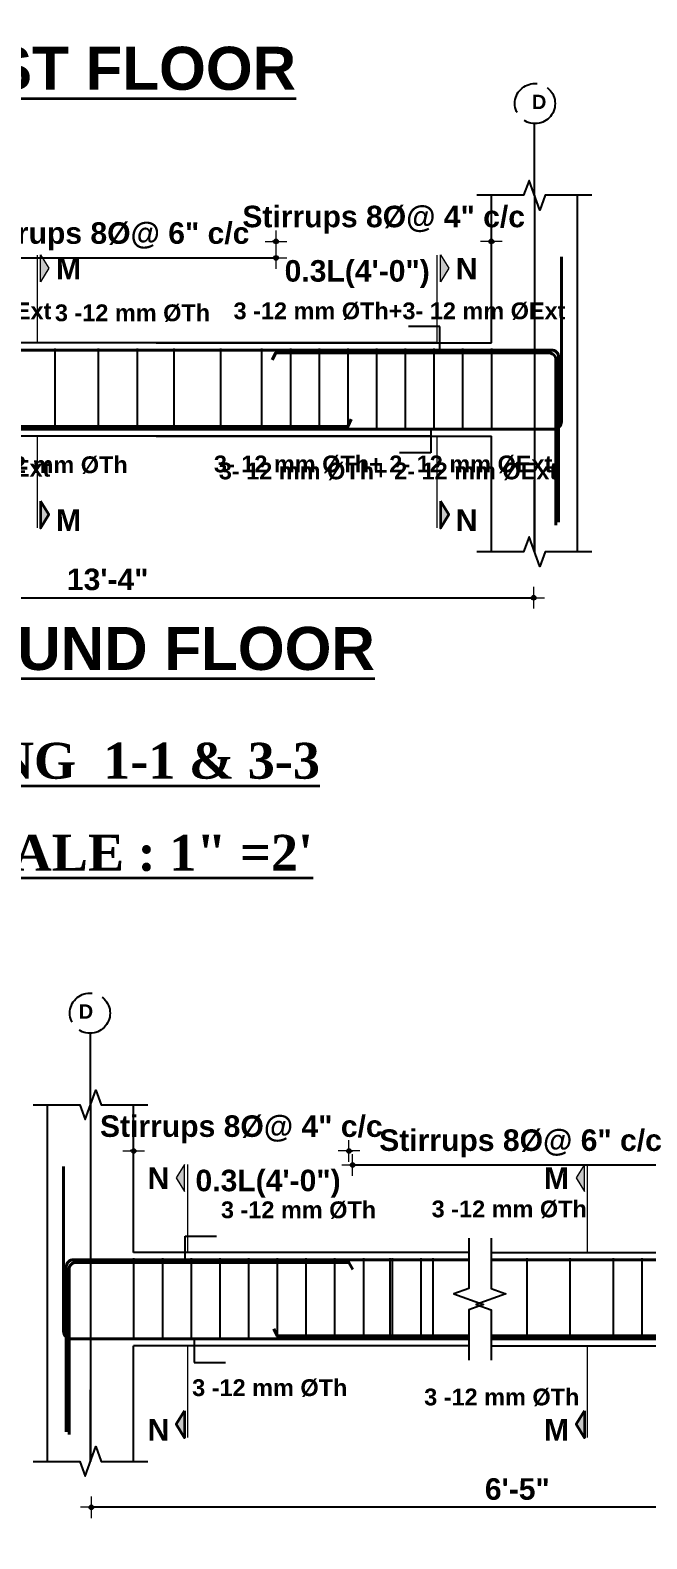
# Model space of a CAD drawing. Header units: inches. Extents: x -12071822 to 12321209, y -1222525 to 1319227.
# Drawn here: x 128550.7 to 128722.5, y 49155.5 to 49576 of the extents above; entities that cross this region are included whole.
import ezdxf
from ezdxf.enums import TextEntityAlignment as Align

# ---------------------------------------------------------------- set-up
doc = ezdxf.new("R2010")
doc.units = ezdxf.units.IN
doc.header["$MEASUREMENT"] = 0
doc.header["$PDMODE"] = 35
doc.linetypes.add('ACAD_ISO02W100', pattern=[15, 12, -3])
for name, color, linetype, lineweight in [('BAR', 5, 'Continuous', 40), ('Dimension', 130, 'Continuous', 9), ('Hatch', 9, 'Continuous', 9), ('HATCH1', 4, 'ACAD_ISO02W100', 13), ('TEXT', 255, 'Continuous', 35), ('Windows', 151, 'Continuous', 15)]:
    doc.layers.add(name, color=color, linetype=linetype, lineweight=lineweight)
doc.layers.add('STIRRUP', color=10, linetype='Continuous')
doc.styles.add('1.8 str', font='times.ttf', dxfattribs={"width": 0.8, "height": 6})
doc.styles.add('STYLE1', font='arialbd.ttf')
doc.dimstyles.new('1.4', dxfattribs={"dimscale": 0, "dimtxt": 6, "dimasz": 0.5, "dimexe": 2, "dimexo": 9, "dimgap": 2, "dimtad": 1, "dimdec": 0, "dimlfac": 0.5, "dimzin": 3, "dimdsep": 46, "dimlunit": 4, "dimtxsty": '1.8 str', "dimblk": 'DIM', "dimcen": 3, "dimdle": 3, "dimse1": 1, "dimse2": 1, "dimclrd": 256, "dimclre": 256, "dimclrt": 7, "dimadec": 1, "dimazin": 2, "dimtfac": 1, "dimtdec": 0, "dimtix": 1, "dimtofl": 0, "dimtmove": 2, "dimatfit": 3, "dimldrblk": 'ARROW', "dimfxl": 2, "dimfrac": 2, "dimtolj": 2, "dimtzin": 0, "dimarcsym": 0})

# ---------------------------------------------------------------- blocks, each defined once
blk = doc.blocks.new('DIM')
at = {"layer": 'Dimension'}
h = blk.add_hatch(color=256, dxfattribs=at)
h.paths.add_polyline_path([(0, 1.28), (0, 0), (1.28, 0, 0.414214)])
h.paths.add_polyline_path([(1.28, 0), (0, 0), (0, -1.28, 0.414214)])
h.paths.add_polyline_path([(0, 0), (-1.28, 0, 0.414214), (0, -1.28)])
h.paths.add_polyline_path([(0, 1.28, 0.414214), (-1.28, 0), (0, 0)])
for p, q in [((-6, 0), (6, 0)), ((0, 6), (0, -6))]:
    blk.add_line(p, q, dxfattribs=at)
blk.add_circle((0, 0), 1.28, dxfattribs=at)
blk = doc.blocks.new('*D2394')
at = {"layer": 'Defpoints', "color": 0, "ltscale": 10, "transparency": 16777216}
for p in [(128679.19, 49517.12), (128679.19, 49503.58), (128619.19, 49486.07)]:
    blk.add_point(p, dxfattribs=at)
at = {"layer": 'Dimension', "lineweight": -2, "ltscale": 10, "transparency": 16777216}
for p, q in [((128618.69, 49517.12), (128618.19, 49517.12)), ((128679.69, 49517.12), (128680.19, 49517.12))]:
    blk.add_line(p, q, dxfattribs=at)
at = {"layer": 'Dimension', "lineweight": -2, "ltscale": 10, "transparency": 16777216, "xscale": 0.5, "yscale": 0.5, "zscale": 0.5}
blk.add_blockref('DIM', (128619.19, 49517.12), dxfattribs=at)
at = {"layer": 'Dimension', "lineweight": -2, "ltscale": 10, "transparency": 16777216, "xscale": 0.5, "yscale": 0.5, "zscale": 0.5, "rotation": 180}
blk.add_blockref('DIM', (128679.19, 49517.12), dxfattribs=at)
at = {"layer": 'Dimension', "color": 7, "ltscale": 10, "transparency": 16777216, "insert": (128649.19, 49523.15), "char_height": 6, "attachment_point": 5, "style": 'STYLE1'}
blk.add_mtext('\\A2;Stirrups 8%%C@ 4" c/c', dxfattribs=at)
blk = doc.blocks.new('ARROW')
at = {"layer": 'Hatch'}
h = blk.add_hatch(color=256, dxfattribs=at)
h.dxf.hatch_style = 1
h.paths.add_polyline_path([(12191115.76, -1270860.08), (12191485.38, -1270660.08), (12191115.76, -1270660.08)])
for p, q in [((12191115.76, -1270860.08), (12191115.76, -1270060.08)), ((12191015.76, -1270160.08), (12196382.95, -1270160.08)), ((12191485.38, -1270660.08), (12190746.15, -1270660.08)), ((12190746.15, -1270660.08), (12191115.76, -1270860.08)), ((12191485.38, -1270660.08), (12191115.76, -1270860.08))]:
    blk.add_line(p, q, dxfattribs=at)
blk = doc.blocks.new('*D2395')
at = {"layer": 'Defpoints', "color": 0, "ltscale": 10, "transparency": 16777216}
for p in [(128619.19, 49512.51), (128525.62, 49481.09), (128619.19, 49481.09)]:
    blk.add_point(p, dxfattribs=at)
at = {"layer": 'Dimension', "lineweight": -2, "ltscale": 10, "transparency": 16777216}
blk.add_line((128526.12, 49512.51), (128618.69, 49512.51), dxfattribs=at)
at = {"layer": 'Dimension', "lineweight": -2, "ltscale": 10, "transparency": 16777216, "xscale": 0.5, "yscale": 0.5, "zscale": 0.5, "rotation": 180}
blk.add_blockref('DIM', (128525.62, 49512.51), dxfattribs=at)
at = {"layer": 'Dimension', "lineweight": -2, "ltscale": 10, "transparency": 16777216, "xscale": 0.5, "yscale": 0.5, "zscale": 0.5}
blk.add_blockref('DIM', (128619.19, 49512.51), dxfattribs=at)
at = {"layer": 'Dimension', "color": 7, "ltscale": 10, "transparency": 16777216, "insert": (128572.41, 49518.54), "char_height": 6, "attachment_point": 5, "style": 'STYLE1'}
blk.add_mtext('\\A2;Stirrups 8%%C@ 6" c/c', dxfattribs=at)
blk = doc.blocks.new('*D2397')
at = {"layer": 'Defpoints', "color": 0, "ltscale": 10, "transparency": 16777216}
for p in [(128453.62, 49430.62), (128690.97, 49430.62), (128690.97, 49417.81)]:
    blk.add_point(p, dxfattribs=at)
at = {"layer": 'Dimension', "lineweight": -2, "ltscale": 10, "transparency": 16777216}
blk.add_line((128454.12, 49417.81), (128690.47, 49417.81), dxfattribs=at)
at = {"layer": 'Dimension', "lineweight": -2, "ltscale": 10, "transparency": 16777216, "xscale": 0.5, "yscale": 0.5, "zscale": 0.5, "rotation": 180}
blk.add_blockref('DIM', (128453.62, 49417.81), dxfattribs=at)
at = {"layer": 'Dimension', "lineweight": -2, "ltscale": 10, "transparency": 16777216, "xscale": 0.5, "yscale": 0.5, "zscale": 0.5}
blk.add_blockref('DIM', (128690.97, 49417.81), dxfattribs=at)
at = {"layer": 'Dimension', "color": 7, "ltscale": 10, "transparency": 16777216, "insert": (128572.3, 49422.88), "char_height": 6, "attachment_point": 5, "style": 'STYLE1'}
blk.add_mtext('\\A2;13\'-4"', dxfattribs=at)
blk = doc.blocks.new('*D3082')
at = {"layer": 'Defpoints', "color": 0, "ltscale": 10, "transparency": 16777216}
for p in [(128579.53, 49263.62), (128579.53, 49250.08), (128639.53, 49232.56)]:
    blk.add_point(p, dxfattribs=at)
at = {"layer": 'Dimension', "lineweight": -2, "ltscale": 10, "transparency": 16777216}
for p, q in [((128579.03, 49263.62), (128578.53, 49263.62)), ((128640.03, 49263.62), (128640.53, 49263.62))]:
    blk.add_line(p, q, dxfattribs=at)
at = {"layer": 'Dimension', "lineweight": -2, "ltscale": 10, "transparency": 16777216, "xscale": 0.5, "yscale": 0.5, "zscale": 0.5}
blk.add_blockref('DIM', (128579.53, 49263.62), dxfattribs=at)
at = {"layer": 'Dimension', "lineweight": -2, "ltscale": 10, "transparency": 16777216, "xscale": 0.5, "yscale": 0.5, "zscale": 0.5, "rotation": 180}
blk.add_blockref('DIM', (128639.53, 49263.62), dxfattribs=at)
at = {"layer": 'Dimension', "color": 7, "ltscale": 10, "transparency": 16777216, "insert": (128609.53, 49269.64), "char_height": 6, "attachment_point": 5, "style": 'STYLE1'}
blk.add_mtext('\\A2;Stirrups 8%%C@ 4" c/c', dxfattribs=at)
blk = doc.blocks.new('*D3083')
at = {"layer": 'Defpoints', "color": 0, "ltscale": 10, "transparency": 16777216}
for p in [(128640.54, 49259.71), (128640.54, 49228.28), (128734.11, 49228.28)]:
    blk.add_point(p, dxfattribs=at)
at = {"layer": 'Dimension', "lineweight": -2, "ltscale": 10, "transparency": 16777216}
blk.add_line((128733.61, 49259.71), (128641.04, 49259.71), dxfattribs=at)
at = {"layer": 'Dimension', "lineweight": -2, "ltscale": 10, "transparency": 16777216, "xscale": 0.5, "yscale": 0.5, "zscale": 0.5, "rotation": 180}
blk.add_blockref('DIM', (128640.54, 49259.71), dxfattribs=at)
at = {"layer": 'Dimension', "lineweight": -2, "ltscale": 10, "transparency": 16777216, "xscale": 0.5, "yscale": 0.5, "zscale": 0.5}
blk.add_blockref('DIM', (128734.11, 49259.71), dxfattribs=at)
at = {"layer": 'Dimension', "color": 7, "ltscale": 10, "transparency": 16777216, "insert": (128687.32, 49265.73), "char_height": 6, "attachment_point": 5, "style": 'STYLE1'}
blk.add_mtext('\\A2;Stirrups 8%%C@ 6" c/c', dxfattribs=at)
blk = doc.blocks.new('*D3085')
at = {"layer": 'Defpoints', "color": 0, "ltscale": 10, "transparency": 16777216}
for p in [(128567.75, 49177.12), (128805.1, 49177.12), (128567.75, 49164.31)]:
    blk.add_point(p, dxfattribs=at)
at = {"layer": 'Dimension', "lineweight": -2, "ltscale": 10, "transparency": 16777216}
blk.add_line((128804.6, 49164.31), (128568.25, 49164.31), dxfattribs=at)
at = {"layer": 'Dimension', "lineweight": -2, "ltscale": 10, "transparency": 16777216, "xscale": 0.5, "yscale": 0.5, "zscale": 0.5, "rotation": 180}
blk.add_blockref('DIM', (128567.75, 49164.31), dxfattribs=at)
at = {"layer": 'Dimension', "lineweight": -2, "ltscale": 10, "transparency": 16777216, "xscale": 0.5, "yscale": 0.5, "zscale": 0.5}
blk.add_blockref('DIM', (128805.1, 49164.31), dxfattribs=at)
at = {"layer": 'Dimension', "color": 7, "ltscale": 10, "transparency": 16777216, "insert": (128686.42, 49169.37), "char_height": 6, "attachment_point": 5, "style": 'STYLE1'}
blk.add_mtext('\\A2;6\'-5"', dxfattribs=at)

msp = doc.modelspace()

# ---------------------------------------------------------------- hatches: boundary and pattern name
at = {"layer": 'TEXT', "ltscale": 10}
for points in [[(128553.61, 49513.36), (128553.61, 49505.86), (128555.92, 49509.61)], [(128664.99, 49513.36), (128664.99, 49505.86), (128667.3, 49509.61)], [(128553.61, 49437.22), (128553.61, 49444.73), (128555.92, 49440.97)], [(128664.99, 49437.22), (128664.99, 49444.73), (128667.3, 49440.97)], [(128593.73, 49259.86), (128593.73, 49252.36), (128591.42, 49256.11)], [(128705.11, 49259.86), (128705.11, 49252.36), (128702.8, 49256.11)], [(128593.73, 49183.72), (128593.73, 49191.22), (128591.42, 49187.47)], [(128705.11, 49183.72), (128705.11, 49191.22), (128702.8, 49187.47)]]:
    msp.add_hatch(color=256, dxfattribs=at).paths.add_polyline_path(points)

# ---------------------------------------------------------------- linework, layer by layer
for p, q in [((128691.19, 49529.98), (128691.19, 49549.93)), ((128691.19, 49529.98), (128691.19, 49430.62)), ((128691.19, 49430.62), (128691.19, 49450.58)), ((128567.53, 49276.48), (128567.53, 49296.43)), ((128567.53, 49276.48), (128567.53, 49177.12)), ((128567.53, 49177.12), (128567.53, 49197.07))]:
    msp.add_line(p, q)
at = {"ltscale": 10}
for p, q in [((128679.19, 49488.82), (128679.19, 49529.98)), ((128703.19, 49486.07), (128703.19, 49529.98)), ((128664.13, 49488.82), (128465.62, 49488.82)), ((128585.84, 49488.82), (128679.19, 49488.82)), ((128703.19, 49430.62), (128703.19, 49486.07)), ((128662.35, 49462.82), (128465.62, 49462.82)), ((128585.84, 49462.82), (128679.19, 49462.82)), ((128679.19, 49430.62), (128679.19, 49462.82)), ((128555.53, 49232.56), (128555.53, 49276.48)), ((128579.53, 49235.31), (128579.53, 49276.48)), ((128672.88, 49235.31), (128579.53, 49235.31)), ((128679.1, 49235.31), (128793.1, 49235.31)), ((128555.53, 49177.12), (128555.53, 49232.56)), ((128672.88, 49209.31), (128579.53, 49209.31)), ((128579.53, 49177.12), (128579.53, 49209.31)), ((128679.1, 49209.31), (128793.1, 49209.31))]:
    msp.add_line(p, q, dxfattribs=at)
at = {"linetype": 'Continuous', "ltscale": 10}
for points in [[(128707.19, 49529.98), (128694.19, 49529.98), (128692.69, 49525.86), (128689.69, 49534.1), (128688.19, 49529.98), (128675.19, 49529.98)], [(128707.19, 49430.62), (128694.19, 49430.62), (128692.69, 49426.5), (128689.69, 49434.75), (128688.19, 49430.62), (128675.19, 49430.62)], [(128551.53, 49276.48), (128564.53, 49276.48), (128566.03, 49272.36), (128569.03, 49280.6), (128570.53, 49276.48), (128583.53, 49276.48)], [(128672.88, 49239.31), (128672.88, 49225.31), (128668.76, 49223.81), (128677, 49220.81), (128672.88, 49219.31), (128672.88, 49205.31)], [(128672.88, 49239.31), (128672.88, 49225.31), (128668.76, 49223.81), (128677, 49220.81), (128672.88, 49219.31), (128672.88, 49205.31)], [(128679.1, 49239.31), (128679.1, 49225.31), (128683.22, 49223.81), (128674.98, 49220.81), (128679.1, 49219.31), (128679.1, 49205.31)], [(128679.1, 49239.31), (128679.1, 49225.31), (128683.22, 49223.81), (128674.98, 49220.81), (128679.1, 49219.31), (128679.1, 49205.31)], [(128551.53, 49177.12), (128564.53, 49177.12), (128566.03, 49173), (128569.03, 49181.24), (128570.53, 49177.12), (128583.53, 49177.12)]]:
    msp.add_lwpolyline(points, dxfattribs=at)
at = {"layer": 'BAR', "ltscale": 10}
for p, q in [((128453.62, 49486.82), (128595.84, 49486.82)), ((128691.19, 49486.82), (128585.84, 49486.82)), ((128453.62, 49464.82), (128595.84, 49464.82)), ((128691.19, 49464.82), (128585.84, 49464.82)), ((128567.53, 49233.31), (128672.88, 49233.31)), ((128805.1, 49233.31), (128679.1, 49233.31)), ((128567.53, 49211.31), (128672.88, 49211.31)), ((128805.1, 49211.31), (128679.1, 49211.31))]:
    msp.add_line(p, q, dxfattribs=at)
for points in [[(128679.19, 49464.82), (128696.67, 49464.82, 0.414214), (128698.69, 49466.83), (128698.69, 49512.82)], [(128697.94, 49438.82), (128697.94, 49484.8, 0.414214), (128695.92, 49486.82), (128679.19, 49486.82)], [(128697.19, 49438.07), (128697.19, 49484.05, 0.414214), (128695.17, 49486.07), (128679.19, 49486.07)], [(128579.53, 49211.31), (128562.05, 49211.31, -0.414214), (128560.03, 49213.33), (128560.03, 49259.31)], [(128560.78, 49185.31), (128560.78, 49231.3, -0.414214), (128562.8, 49233.31), (128579.53, 49233.31)], [(128561.53, 49184.56), (128561.53, 49230.55, -0.414214), (128563.55, 49232.56), (128579.53, 49232.56)]]:
    msp.add_lwpolyline(points, format="xyb", dxfattribs=at)
for points in [[(128618.15, 49484.07), (128619.19, 49486.07), (128691.19, 49486.07)], [(128504.67, 49467.57), (128505.62, 49465.57), (128595.84, 49465.57)], [(128640.15, 49467.57), (128639.19, 49465.57), (128585.84, 49465.57)], [(128640.58, 49230.56), (128639.53, 49232.56), (128567.53, 49232.56)], [(128618.58, 49214.06), (128619.53, 49212.06), (128672.88, 49212.06)], [(128754.05, 49214.06), (128753.1, 49212.06), (128679.1, 49212.06)]]:
    msp.add_lwpolyline(points, dxfattribs=at)
at = {"layer": 'Dimension', "ltscale": 10}
for p, q in [((128552.76, 49488.82), (128552.76, 49513.31)), ((128664.13, 49488.82), (128664.13, 49513.31)), ((128552.76, 49437.27), (128552.76, 49462.82)), ((128664.13, 49437.27), (128664.13, 49462.82)), ((128594.59, 49235.31), (128594.59, 49259.81)), ((128705.97, 49235.31), (128705.97, 49259.81)), ((128594.59, 49183.77), (128594.59, 49209.31)), ((128705.97, 49183.77), (128705.97, 49209.31))]:
    msp.add_line(p, q, dxfattribs=at)
for points in [[(128553.61, 49505.86), (128553.61, 49513.36), (128555.92, 49509.61), (128553.61, 49505.86)], [(128664.99, 49505.86), (128664.99, 49513.36), (128667.3, 49509.61), (128664.99, 49505.86)], [(128593.73, 49252.36), (128593.73, 49259.86), (128591.42, 49256.11), (128593.73, 49252.36)], [(128705.11, 49252.36), (128705.11, 49259.86), (128702.8, 49256.11), (128705.11, 49252.36)]]:
    msp.add_lwpolyline(points, dxfattribs=at)
at = {"layer": 'HATCH1', "lineweight": 25}
for centre in [(128691.35, 49555.53), (128567.37, 49302.03)]:
    msp.add_circle(centre, 5.6, dxfattribs=at)
at = {"layer": 'STIRRUP'}
for p, q in [((128557.62, 49487.22), (128557.62, 49464.42)), ((128569.62, 49487.22), (128569.62, 49464.42)), ((128580.49, 49487.22), (128580.49, 49464.42)), ((128590.74, 49487.22), (128590.74, 49464.42)), ((128603.71, 49487.22), (128603.71, 49464.42)), ((128615.19, 49487.22), (128615.19, 49464.42)), ((128623.19, 49487.22), (128623.19, 49464.42)), ((128631.19, 49487.22), (128631.19, 49464.42)), ((128639.19, 49487.22), (128639.19, 49464.42)), ((128647.19, 49487.22), (128647.19, 49464.42)), ((128655.19, 49487.22), (128655.19, 49464.42)), ((128663.19, 49487.22), (128663.19, 49464.42)), ((128671.19, 49487.22), (128671.19, 49464.42)), ((128679.19, 49487.22), (128679.19, 49464.42)), ((128579.53, 49233.71), (128579.53, 49210.91)), ((128587.53, 49233.71), (128587.53, 49210.91)), ((128595.53, 49233.71), (128595.53, 49210.91)), ((128603.53, 49233.71), (128603.53, 49210.91)), ((128611.53, 49233.71), (128611.53, 49210.91)), ((128619.53, 49233.71), (128619.53, 49210.91)), ((128627.53, 49233.71), (128627.53, 49210.91)), ((128635.53, 49233.71), (128635.53, 49210.91)), ((128643.53, 49233.71), (128643.53, 49210.91)), ((128650.88, 49233.71), (128650.88, 49210.91)), ((128651.53, 49233.71), (128651.53, 49210.91)), ((128659.53, 49233.71), (128659.53, 49210.91)), ((128662.88, 49233.71), (128662.88, 49210.91)), ((128689.1, 49233.71), (128689.1, 49210.91)), ((128701.1, 49233.71), (128701.1, 49210.91)), ((128713.1, 49233.71), (128713.1, 49210.91)), ((128721.1, 49233.71), (128721.1, 49210.91))]:
    msp.add_line(p, q, dxfattribs=at)
at = {"layer": 'TEXT', "ltscale": 10}
for points in [[(128553.61, 49444.73), (128553.61, 49437.22), (128555.92, 49440.97), (128553.61, 49444.73)], [(128664.99, 49444.73), (128664.99, 49437.22), (128667.3, 49440.97), (128664.99, 49444.73)], [(128593.73, 49191.22), (128593.73, 49183.72), (128591.42, 49187.47), (128593.73, 49191.22)], [(128705.11, 49191.22), (128705.11, 49183.72), (128702.8, 49187.47), (128705.11, 49191.22)]]:
    msp.add_lwpolyline(points, dxfattribs=at)
at = {"layer": 'Windows'}
msp.add_circle((127888.68, 49173.51), 6257.09, dxfattribs=at)

# ---------------------------------------------------------------- texts
at = {"layer": 'HATCH1', "lineweight": 25, "style": 'STYLE1'}
for p in [(128690.49, 49553.98), (128564.22, 49300.48)]:
    msp.add_text('D', height=4, dxfattribs=at).set_placement(p)
at = {"layer": 'TEXT', "style": 'STYLE1'}
for s, p in [('%%UFIRST FLOOR', (128568.93, 49565.36)), ('%%UGROUND FLOOR', (128577.84, 49403.68))]:
    msp.add_text(s, height=12, dxfattribs=at).set_placement(p, align=Align.MIDDLE_CENTER)
at = {"layer": 'TEXT', "ltscale": 10, "style": 'STYLE1'}
for s, height, p in [('M', 6, (128557.9, 49506.52)), ('N', 6, (128669.29, 49506.52)), ('3 -12 mm %%CTh+3- 12 mm %%CExt', 4.68, (128464.16, 49495.42)), ('3 -12 mm %%CTh+3- 12 mm %%CExt', 4.68, (128607.37, 49495.42)), ('3 -12 mm %%CTh+3- 12 mm %%CExt', 4.68, (128607.37, 49495.42)), ('3 -12 mm %%CTh ', 4.68, (128557.6, 49494.88)), ('3- 12 mm %%CTh+ 2- 12 mm %%CExt', 4.68, (128462.07, 49451.55)), ('3 -12 mm %%CTh ', 4.68, (128534.65, 49452.53)), ('3- 12 mm %%CTh+ 2- 12 mm %%CExt', 4.68, (128601.9, 49452.76)), ('3- 12 mm %%CTh+ 2- 12 mm %%CExt', 4.68, (128603.27, 49450.8)), ('M', 6, (128557.9, 49436.4)), ('N', 6, (128669.29, 49436.4)), ('N', 6, (128583.43, 49253.02)), ('M', 6, (128693.84, 49253.02)), ('3 -12 mm %%CTh ', 4.68, (128662.56, 49245.13)), ('3 -12 mm %%CTh ', 4.68, (128660.48, 49192.72)), ('N', 6, (128583.43, 49182.9)), ('M', 6, (128693.84, 49182.9))]:
    msp.add_text(s, height=height, dxfattribs=at).set_placement(p)
at = {"layer": 'TEXT', "style": 'STYLE1'}
for p in [(128621.6, 49505.9), (128596.77, 49252.4)]:
    msp.add_text('0.3L(4\'-0")', height=6, dxfattribs=at).set_placement(p)
at = {"layer": 'TEXT', "char_height": 10, "width": 450.6233, "attachment_point": 3, "style": 'STYLE1'}
for s, insert in [('{\\fTimes New Roman|b1|i0|c0|p18;\\LLONGITUDINAL SECTION OF BEAM ALONG  1-1 & 3-3}', (128631.45, 49377.38)), ('{\\fTimes New Roman|b1|i0|c0|p18;\\LSCALE : 1" =2\'}', (128629.52, 49351.73))]:
    msp.add_mtext(s, dxfattribs=dict(at, insert=insert))
at = {"layer": 'TEXT', "ltscale": 10, "char_height": 4.68, "attachment_point": 1, "style": 'STYLE1'}
for insert in [(128603.86, 49249.57), (128595.84, 49200)]:
    msp.add_mtext_dynamic_manual_height_columns('3 -12 mm %%CTh ', width=53.0695, gutter_width=1, heights=[0], dxfattribs=dict(at, insert=insert))

# ---------------------------------------------------------------- dimensions: what is measured, and where the dimension line sits
at = {"layer": 'Dimension', "ltscale": 10}
for base, p1, p2, text, picture, middle in [((128679.19, 49517.12), (128619.19, 49486.07), (128679.19, 49503.58), 'Stirrups 8%%C@ 4" c/c', '*D2394', (128649.19, 49523.15)), ((128619.19, 49512.51), (128525.62, 49481.09), (128619.19, 49481.09), 'Stirrups 8%%C@ 6" c/c', '*D2395', (128572.41, 49518.54)), ((128690.97, 49417.81), (128453.62, 49430.62), (128690.97, 49430.62), '13\'-4"', '*D2397', (128572.3, 49422.88))]:
    dim = msp.add_linear_dim(base=base, p1=p1, p2=p2, text=text, dimstyle='1.4', override={"dimscale": 1, "dimtxsty": 'STYLE1'}, dxfattribs=at)
    dim.commit()
    dim.dimension.update_dxf_attribs({"geometry": picture, "text_midpoint": middle})
for base, p1, p2, text, picture, middle in [((128579.53, 49263.62), (128639.53, 49232.56), (128579.53, 49250.08), 'Stirrups 8%%C@ 4" c/c', '*D3082', (128609.53, 49269.64)), ((128640.54, 49259.71), (128734.11, 49228.28), (128640.54, 49228.28), 'Stirrups 8%%C@ 6" c/c', '*D3083', (128687.32, 49265.73)), ((128567.75, 49164.31), (128805.1, 49177.12), (128567.75, 49177.12), '6\'-5"', '*D3085', (128686.42, 49169.37))]:
    dim = msp.add_linear_dim(base=base, p1=p1, p2=p2, angle=180, text=text, dimstyle='1.4', override={"dimscale": 1, "dimtxsty": 'STYLE1'}, dxfattribs=at)
    dim.commit()
    dim.dimension.update_dxf_attribs({"geometry": picture, "text_midpoint": middle})

# ---------------------------------------------------------------- leaders
for points in [[(128664.83, 49487.22), (128664.83, 49493.42), (128656.11, 49493.42)], [(128662.35, 49464.42), (128662.35, 49458.21), (128653.63, 49458.21)], [(128593.89, 49233.71), (128593.89, 49239.92), (128602.61, 49239.92)], [(128596.37, 49210.91), (128596.37, 49204.7), (128605.09, 49204.7)]]:
    msp.add_leader(points, dimstyle='1.4', override={"dimscale": 1, "dimtxsty": 'STYLE1'}, dxfattribs=at)

doc.saveas('drawing.dxf')
